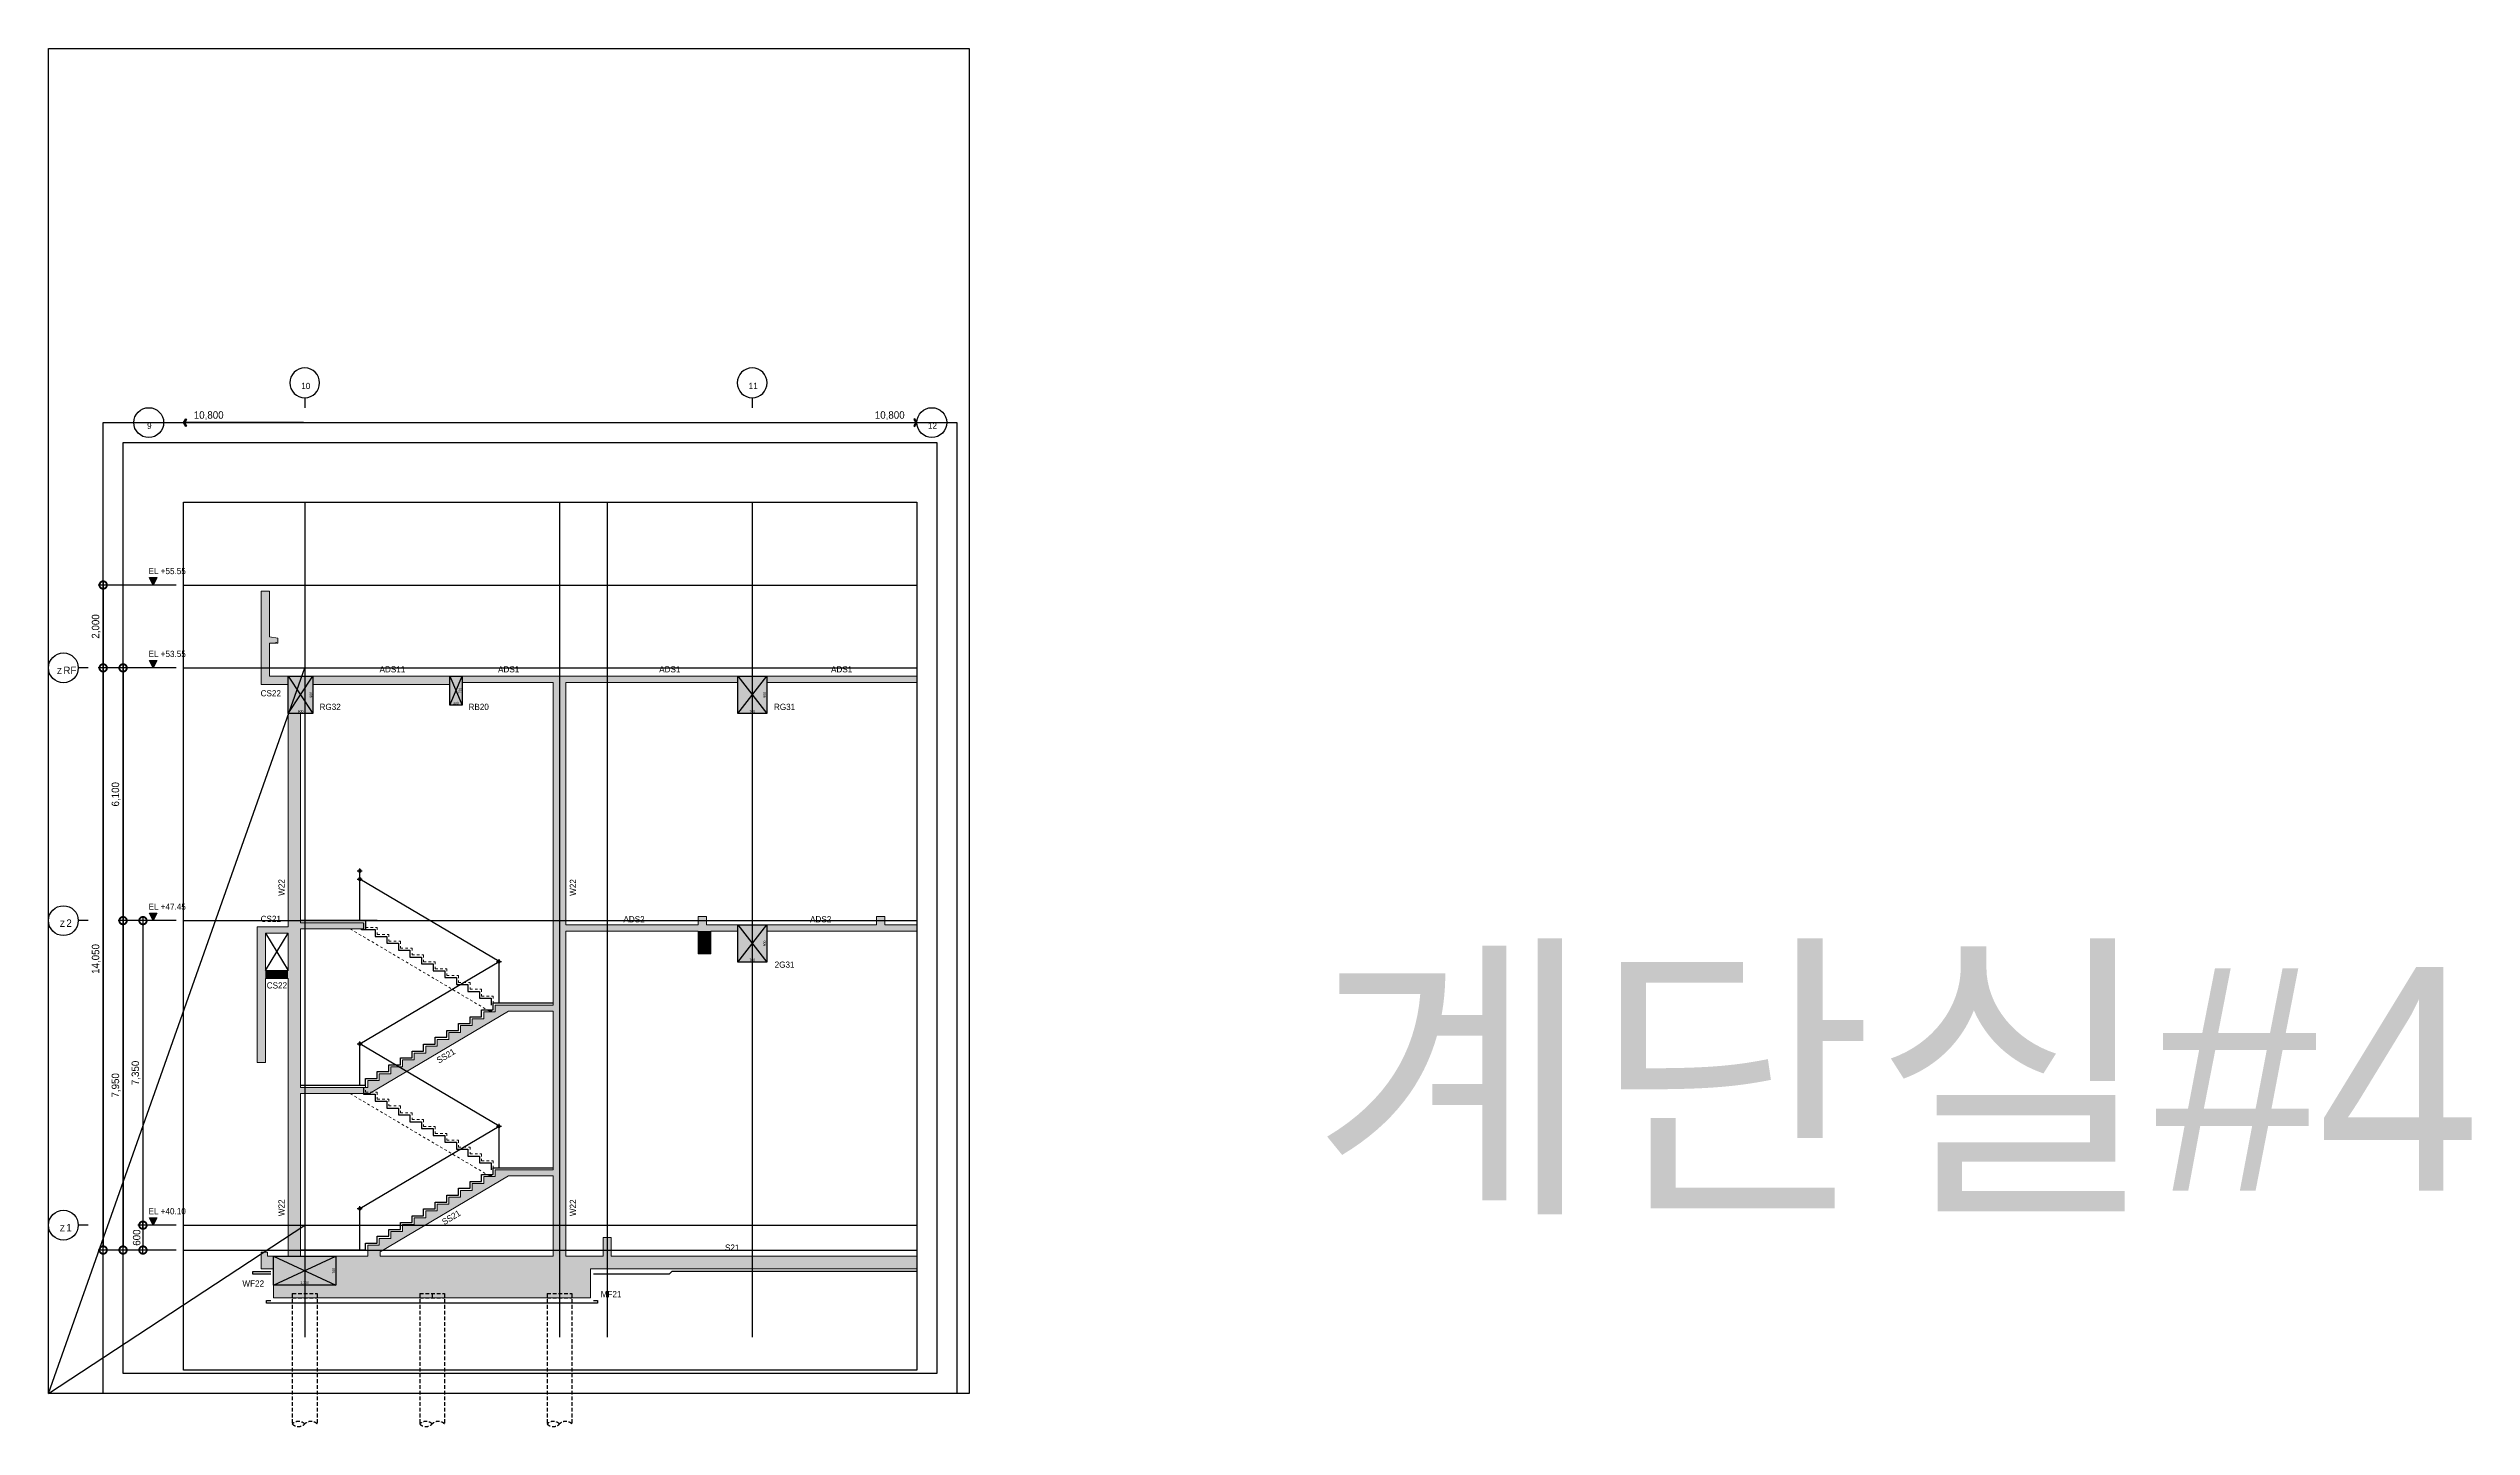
# Model space of a CAD drawing. Header units: millimetres. Extents: x -37526 to 92296, y -2300 to 32060.
# Drawn here: x 33816 to 92296, y -1200 to 32060 of the extents above; entities that cross this region are included whole.
import ezdxf
from ezdxf.enums import TextEntityAlignment as Align

# ---------------------------------------------------------------- set-up
doc = ezdxf.new("R2010")
doc.units = ezdxf.units.MM
doc.header["$LTSCALE"] = 60
doc.linetypes.add('HID', pattern=[2.3, 1.5, -0.8])
doc.linetypes.add('HIDDEN', pattern=[2, 1, -1])
doc.layers.add('A-CON', color=2, linetype='Continuous', lineweight=9)
doc.layers.add('A-ELE-STAIR', color=4, linetype='HIDDEN', lineweight=9)
for name, color, linetype in [('A-CORE-HAND', 5, 'Continuous'), ('A-CORE-난간', 5, 'Continuous'), ('A-DIM', 7, 'Continuous'), ('A-FIN-STAIR', 6, 'Continuous'), ('A-버림CONC', 5, 'Continuous'), ('cen', 1, 'Continuous'), ('INSUL', 8, 'Continuous'), ('OPEN', 1, 'HID'), ('구조SOLID', 253, 'Continuous'), ('기초', 5, 'HIDDEN')]:
    doc.layers.add(name, color=color, linetype=linetype)
for name, color, linetype, plot in [('AS-HIDLINE', 205, 'Continuous', False), ('NOPLOT', 191, 'Continuous', False), ('NOPLOT-DIM', 191, 'Continuous', False), ('NOPLOT-부호', 151, 'Continuous', False)]:
    doc.layers.add(name, color=color, linetype=linetype, plot=plot)
doc.styles.add('Gdim', font='Dotum.ttf')
doc.dimstyles.new('G-Xdim', dxfattribs={"dimscale": 30, "dimtxt": 2, "dimasz": 1, "dimexe": 1.2, "dimexo": 1.2, "dimgap": 0, "dimtad": 1, "dimdec": 1, "dimdsep": 46, "dimlunit": 6, "dimtxsty": 'Gdim', "dimcen": 1, "dimse1": 1, "dimse2": 1, "dimsd1": 1, "dimsd2": 1, "dimclrd": 1, "dimclre": 1, "dimclrt": 256, "dimadec": 0, "dimazin": 0, "dimtfac": 1, "dimtdec": 1, "dimtix": 1, "dimtmove": 2, "dimatfit": 1, "dimfxl": 0, "dimtolj": 1, "dimlwd": -1, "dimlwe": -1, "dimarcsym": 0})
doc.dimstyles.new('Gdim60', dxfattribs={"dimscale": 60, "dimtxt": 3, "dimasz": 1, "dimexe": 2, "dimexo": 3, "dimgap": 1, "dimtad": 1, "dimdec": 0, "dimdsep": 46, "dimlunit": 6, "dimtxsty": 'Gdim', "dimblk": 'G3-DOT', "dimcen": 2.5, "dimdle": 2, "dimclrd": 1, "dimclre": 1, "dimclrt": 256, "dimazin": 2, "dimtfac": 1, "dimtdec": 0, "dimtix": 1, "dimtmove": 2, "dimatfit": 3, "dimldrblk": 'DOTSMALL', "dimfxl": 0, "dimtolj": 1, "dimtzin": 0, "dimarcsym": 0})

# ---------------------------------------------------------------- blocks, each defined once
blk = doc.blocks.new('CR')
at = {"color": 0}
blk.add_line((4, 0), (0, 0), dxfattribs=at)
blk.add_circle((10, 0), 6, dxfattribs=at)
blk = doc.blocks.new('G3-DOT')
at = {"layer": 'A-DIM', "color": 1, "linetype": 'ByBlock'}
blk.add_line((1.5, 0), (-1.5, 0), dxfattribs=at)
at = {"layer": 'A-DIM', "color": 1, "linetype": 'ByBlock', "const_width": 3}
blk.add_lwpolyline([(0.375, 0, 1), (-0.375, 0, 1)], format="xyb", close=True, dxfattribs=at)
blk = doc.blocks.new('*D54')
at = {"layer": 'NOPLOT-DIM', "color": 1, "lineweight": -2, "transparency": 16777216}
for p, q in [((36896, 11010), (35496, 11010)), ((35616, 10950), (35616, 3120)), ((36896, 3060), (35496, 3060))]:
    blk.add_line(p, q, dxfattribs=at)
at = {"layer": 'NOPLOT-DIM', "color": 1, "lineweight": -2, "transparency": 16777216, "xscale": 60, "yscale": 60, "zscale": 60}
for p, rotation in [((35616, 11010), 90.00000000000026), ((35616, 3060), 270.0000000000002)]:
    blk.add_blockref('G3-DOT', p, dxfattribs=dict(at, rotation=rotation))
at = {"layer": 'NOPLOT-DIM', "transparency": 16777216, "insert": (35448, 7035), "char_height": 180, "attachment_point": 5, "rotation": 90, "style": 'Gdim'}
blk.add_mtext('\\A1;7,950', dxfattribs=at)
blk = doc.blocks.new('_DotSmall')
at = {"color": 0, "linetype": 'ByBlock', "const_width": 0.5}
blk.add_lwpolyline([(-0.0625, 0, 1), (0.0625, 0, 1)], format="xyb", close=True, dxfattribs=at)
blk = doc.blocks.new('*D55')
at = {"layer": 'NOPLOT-DIM', "color": 1, "lineweight": -2, "transparency": 16777216}
for p, q in [((36896, 17110), (35496, 17110)), ((35616, 17050), (35616, 11070)), ((36896, 11010), (35496, 11010))]:
    blk.add_line(p, q, dxfattribs=at)
at = {"layer": 'NOPLOT-DIM', "color": 1, "lineweight": -2, "transparency": 16777216, "xscale": 60, "yscale": 60, "zscale": 60}
for p, rotation in [((35616, 17110), 90.00000000000026), ((35616, 11010), 270.0000000000002)]:
    blk.add_blockref('G3-DOT', p, dxfattribs=dict(at, rotation=rotation))
at = {"layer": 'NOPLOT-DIM', "transparency": 16777216, "insert": (35448, 14060), "char_height": 180, "attachment_point": 5, "rotation": 90, "style": 'Gdim'}
blk.add_mtext('\\A1;6,100', dxfattribs=at)
blk = doc.blocks.new('*D57')
at = {"layer": 'NOPLOT-DIM', "color": 1, "lineweight": -2, "transparency": 16777216}
for p, q in [((36896, 17110), (35016, 17110)), ((35136, 17050), (35136, 3120)), ((36896, 3060), (35016, 3060))]:
    blk.add_line(p, q, dxfattribs=at)
at = {"layer": 'NOPLOT-DIM', "color": 1, "lineweight": -2, "transparency": 16777216, "xscale": 60, "yscale": 60, "zscale": 60}
for p, rotation in [((35136, 17110), 90.00000000000026), ((35136, 3060), 270.0000000000002)]:
    blk.add_blockref('G3-DOT', p, dxfattribs=dict(at, rotation=rotation))
at = {"layer": 'NOPLOT-DIM', "transparency": 16777216, "insert": (34968, 10085), "char_height": 180, "attachment_point": 5, "rotation": 90, "style": 'Gdim'}
blk.add_mtext('\\A1;14,050', dxfattribs=at)
blk = doc.blocks.new('*D56')
at = {"layer": 'NOPLOT-DIM', "color": 1, "lineweight": -2, "transparency": 16777216}
for p, q in [((36896, 19110), (35016, 19110)), ((35136, 19050), (35136, 17170)), ((36896, 17110), (35016, 17110))]:
    blk.add_line(p, q, dxfattribs=at)
at = {"layer": 'NOPLOT-DIM', "color": 1, "lineweight": -2, "transparency": 16777216, "xscale": 60, "yscale": 60, "zscale": 60}
for p, rotation in [((35136, 19110), 90.00000000000026), ((35136, 17110), 270.0000000000002)]:
    blk.add_blockref('G3-DOT', p, dxfattribs=dict(at, rotation=rotation))
at = {"layer": 'NOPLOT-DIM', "transparency": 16777216, "insert": (34968, 18110), "char_height": 180, "attachment_point": 5, "rotation": 90, "style": 'Gdim'}
blk.add_mtext('\\A1;2,000', dxfattribs=at)
blk = doc.blocks.new('*D59')
at = {"layer": 'NOPLOT-DIM', "color": 1, "lineweight": -2, "transparency": 16777216}
for p, q in [((36896, 11010), (35976, 11010)), ((36096, 10950), (36096, 3720)), ((36896, 3660), (35976, 3660))]:
    blk.add_line(p, q, dxfattribs=at)
at = {"layer": 'NOPLOT-DIM', "color": 1, "lineweight": -2, "transparency": 16777216, "xscale": 60, "yscale": 60, "zscale": 60}
for p, rotation in [((36096, 11010), 90.00000000000026), ((36096, 3660), 270.0000000000002)]:
    blk.add_blockref('G3-DOT', p, dxfattribs=dict(at, rotation=rotation))
at = {"layer": 'NOPLOT-DIM', "transparency": 16777216, "insert": (35928, 7335), "char_height": 180, "attachment_point": 5, "rotation": 90, "style": 'Gdim'}
blk.add_mtext('\\A1;7,350', dxfattribs=at)
blk = doc.blocks.new('*D58')
at = {"layer": 'NOPLOT-DIM', "color": 1, "lineweight": -2, "transparency": 16777216}
for p, q in [((36896, 3660), (35976, 3660)), ((36096, 3600), (36096, 3120)), ((36896, 3060), (35976, 3060))]:
    blk.add_line(p, q, dxfattribs=at)
at = {"layer": 'NOPLOT-DIM', "color": 1, "lineweight": -2, "transparency": 16777216, "xscale": 60, "yscale": 60, "zscale": 60}
for p, rotation in [((36096, 3660), 90.00000000000026), ((36096, 3060), 270.0000000000002)]:
    blk.add_blockref('G3-DOT', p, dxfattribs=dict(at, rotation=rotation))
at = {"layer": 'NOPLOT-DIM', "transparency": 16777216, "insert": (35945, 3360), "char_height": 180, "attachment_point": 5, "rotation": 90, "style": 'Gdim'}
blk.add_mtext('\\A1;600', dxfattribs=at)
blk = doc.blocks.new('A$C06362383')
at = {"layer": 'A-CORE-HAND', "color": 3}
for p, q in [((-23, -91), (-23, 29)), ((37, -31), (-83, -31))]:
    blk.add_line(p, q, dxfattribs=at)
blk.add_circle((-23, -31), 30, dxfattribs=at)
blk = doc.blocks.new('A$C5C6F125C')
at = {"layer": 'A-CORE-난간', "color": 7, "ltscale": 0.5}
blk.add_line((-75, 0), (-75, 1000), dxfattribs=at)
at = {"layer": 'A-CORE-HAND', "color": 5, "xscale": -1}
blk.add_blockref('A$C06362383', (-98, 1031), dxfattribs=at)
blk = doc.blocks.new('*D41')
at = {"layer": 'AS-HIDLINE', "linetype": 'Continuous', "transparency": 16777216, "insert": (-520, -850), "char_height": 60, "attachment_point": 5, "style": 'Gdim'}
blk.add_mtext('\\A1;700', dxfattribs=at)
blk = doc.blocks.new('*D42')
at = {"layer": 'AS-HIDLINE', "linetype": 'Continuous', "transparency": 16777216, "insert": (-220, -450), "char_height": 60, "attachment_point": 5, "rotation": 90, "style": 'Gdim'}
blk.add_mtext('\\A1;900', dxfattribs=at)
blk = doc.blocks.new('*D39')
at = {"layer": 'AS-HIDLINE', "linetype": 'Continuous', "transparency": 16777216, "insert": (-300, -850), "char_height": 60, "attachment_point": 5, "style": 'Gdim'}
blk.add_mtext('\\A1;600', dxfattribs=at)
blk = doc.blocks.new('*D40')
at = {"layer": 'AS-HIDLINE', "linetype": 'Continuous', "transparency": 16777216, "insert": (-50, -450), "char_height": 60, "attachment_point": 5, "rotation": 90, "style": 'Gdim'}
blk.add_mtext('\\A1;900', dxfattribs=at)
blk = doc.blocks.new('파일')
at = {"layer": 'NOPLOT', "linetype": 'HID'}
blk.add_line((71, 790, 0), (671, 790, 0), dxfattribs=at)
at = {"layer": 'NOPLOT'}
blk.add_line((371, 890, 0), (371, 790, 0), dxfattribs=at)
at = {"layer": '기초', "linetype": 'HID'}
for p, q in [((71, 890, 0), (671, 890, 0)), ((71, 890, 0), (71, -2258, 0)), ((671, 890, 0), (671, -2258, 0))]:
    blk.add_line(p, q, dxfattribs=at)
for centre, start, end in [((221, -2408, 0), 45, 135), ((221, -2108, 0), 225, 315), ((521, -2408, 0), 45, 135)]:
    blk.add_arc(centre, 212, start, end, dxfattribs=at)
blk = doc.blocks.new('*D37')
at = {"layer": 'AS-HIDLINE', "linetype": 'Continuous', "transparency": 16777216, "insert": (-1120, -644), "char_height": 60, "attachment_point": 5, "style": 'Gdim'}
blk.add_mtext('\\A1;1,500', dxfattribs=at)
blk = doc.blocks.new('*D38')
at = {"layer": 'AS-HIDLINE', "linetype": 'Continuous', "transparency": 16777216, "insert": (-420, -350), "char_height": 60, "attachment_point": 5, "rotation": 90, "style": 'Gdim'}
blk.add_mtext('\\A1;700', dxfattribs=at)
blk = doc.blocks.new('*D52')
at = {"layer": 'AS-HIDLINE', "linetype": 'Continuous', "transparency": 16777216, "insert": (-150, -650), "char_height": 60, "attachment_point": 5, "style": 'Gdim'}
blk.add_mtext('\\A1;300', dxfattribs=at)
blk = doc.blocks.new('*D53')
at = {"layer": 'AS-HIDLINE', "linetype": 'Continuous', "transparency": 16777216, "insert": (-50, -350), "char_height": 60, "attachment_point": 5, "rotation": 90, "style": 'Gdim'}
blk.add_mtext('\\A1;700', dxfattribs=at)
blk = doc.blocks.new('*U17')
at = {"layer": 'AS-HIDLINE', "linetype": 'Continuous'}
for p, q in [((-870.09, -900), (-170.09, 0)), ((-870.09, 0), (-170.09, -900))]:
    blk.add_line(p, q, dxfattribs=at)
blk.add_lwpolyline([(-870.09, -900), (-870.09, 0), (-170.09, 0), (-170.09, -900)], close=True, dxfattribs=at)
dim = blk.add_linear_dim(base=(-189.96, 0), p1=(-170.09, -900), p2=(-170.09, 0), angle=90, dimstyle='G-Xdim', override={"dimtxsty": 'Gdim'}, dxfattribs=at)
dim.commit()
dim.dimension.update_dxf_attribs({"geometry": '*D42', "text_midpoint": (-220.01, -450)})
dim = blk.add_linear_dim(base=(-170.09, -880.06), p1=(-870.09, -900), p2=(-170.09, -900), dimstyle='G-Xdim', override={"dimtxsty": 'Gdim'}, dxfattribs=at)
dim.commit()
dim.dimension.update_dxf_attribs({"geometry": '*D41', "text_midpoint": (-520.09, -850.02)})
blk = doc.blocks.new('*U16')
at = {"layer": 'AS-HIDLINE', "linetype": 'Continuous'}
for p, q in [((-600, -900), (0, 0)), ((-600, 0), (0, -900))]:
    blk.add_line(p, q, dxfattribs=at)
blk.add_lwpolyline([(-600, -900), (-600, 0), (0, 0), (0, -900)], close=True, dxfattribs=at)
dim = blk.add_linear_dim(base=(-19.87, 0), p1=(0, -900), p2=(0, 0), angle=90, dimstyle='G-Xdim', override={"dimtxsty": 'Gdim'}, dxfattribs=at)
dim.commit()
dim.dimension.update_dxf_attribs({"geometry": '*D40', "text_midpoint": (-49.91, -450)})
dim = blk.add_linear_dim(base=(0, -880.06), p1=(-600, -900), p2=(0, -900), dimstyle='G-Xdim', override={"dimtxsty": 'Gdim'}, dxfattribs=at)
dim.commit()
dim.dimension.update_dxf_attribs({"geometry": '*D39', "text_midpoint": (-300, -850.02)})
blk = doc.blocks.new('*U15')
at = {"layer": 'AS-HIDLINE', "linetype": 'Continuous'}
for p, q in [((-1870.09, -700), (-370.09, 0)), ((-1870.09, 0), (-370.09, -700))]:
    blk.add_line(p, q, dxfattribs=at)
blk.add_lwpolyline([(-1870.09, -700), (-1870.09, 0), (-370.09, 0), (-370.09, -700)], close=True, dxfattribs=at)
dim = blk.add_linear_dim(base=(-389.96, 0), p1=(-370.09, -700), p2=(-370.09, 0), angle=90, dimstyle='G-Xdim', override={"dimtxsty": 'Gdim'}, dxfattribs=at)
dim.commit()
dim.dimension.update_dxf_attribs({"geometry": '*D38', "text_midpoint": (-420.01, -350)})
dim = blk.add_linear_dim(base=(-370.09, -680.06), p1=(-1870.09, -700), p2=(-370.09, -700), dimstyle='G-Xdim', override={"dimtxsty": 'Gdim'}, dxfattribs=at)
dim.commit()
dim.dimension.update_dxf_attribs({"geometry": '*D37', "text_midpoint": (-1120.09, -644.24)})
blk = doc.blocks.new('*U51')
at = {"layer": 'AS-HIDLINE', "linetype": 'Continuous'}
for p, q in [((-300, -700), (0, 0)), ((-300, 0), (0, -700))]:
    blk.add_line(p, q, dxfattribs=at)
blk.add_lwpolyline([(-300, -700), (-300, 0), (0, 0), (0, -700)], close=True, dxfattribs=at)
dim = blk.add_linear_dim(base=(-19.87, 0), p1=(0, -700), p2=(0, 0), angle=90, dimstyle='G-Xdim', override={"dimtxsty": 'Gdim'}, dxfattribs=at)
dim.commit()
dim.dimension.update_dxf_attribs({"geometry": '*D53', "text_midpoint": (-49.91, -350)})
dim = blk.add_linear_dim(base=(0, -680.06), p1=(-300, -700), p2=(0, -700), dimstyle='G-Xdim', override={"dimtxsty": 'Gdim'}, dxfattribs=at)
dim.commit()
dim.dimension.update_dxf_attribs({"geometry": '*D52', "text_midpoint": (-150, -650.02)})

msp = doc.modelspace()

# ---------------------------------------------------------------- hatches: boundary and pattern name
at = {"layer": 'NOPLOT-DIM'}
for points in [[(36430.7, 19290), (36250.7, 19290), (36340.7, 19110)], [(36430.7, 17290), (36250.7, 17290), (36340.7, 17110)], [(36430.7, 11190), (36250.7, 11190), (36340.7, 11010)], [(36430.7, 3840), (36250.7, 3840), (36340.7, 3660)]]:
    msp.add_hatch(color=256, dxfattribs=at).paths.add_polyline_path(points)
at = {"layer": '구조SOLID', "transparency": 33554687}
h = msp.add_hatch(color=256, dxfattribs=at)
h.dxf.hatch_style = 1
h.paths.add_polyline_path([(40200, 16710), (43500, 16710), (43500, 16210), (43800, 16210), (43800, 16760), (46000, 16760), (46000, 12408.3), (46300, 12408.3), (46300, 16760), (50450, 16760), (50450, 16010), (51150, 16010), (51150, 16760), (54775.5, 16760), (54775.5, 16910), (39150, 16910), (39150, 17710), (39305, 17710), (39305, 17725), (39350, 17725), (39350, 17830), (39150, 17860), (39150, 18960), (38950, 18960), (38950, 16710), (39600, 16710), (39600, 15910), (39600, 12408.3), (39900, 12408.3), (39900, 16010), (40200, 16010)])
h.paths.add_polyline_path([(46300, 10760), (50450, 10760), (50450, 10010), (51150, 10010), (51150, 10760), (54775.5, 10760), (54775.5, 10910), (54000, 10910), (54000, 11110), (53800, 11110), (53800, 10910), (49700, 10910), (49700, 11110), (49500, 11110), (49500, 10910), (46300, 10910), (46300, 12408.3), (46000, 12408.3), (46000, 8972.5), (44600, 8972.5), (44600, 8806.9), (44320, 8806.9), (44320, 8641.3), (44040, 8641.3), (44040, 8475.6), (43760, 8475.6), (43760, 8310), (43480, 8310), (43480, 8144.4), (43200, 8144.4), (43200, 7978.8), (42920, 7978.8), (42920, 7813.1), (42640, 7813.1), (42640, 7647.5), (42360, 7647.5), (42360, 7481.9), (42080, 7481.9), (42080, 7316.3), (41800, 7316.3), (41800, 7150.6), (41520, 7150.6), (41520, 6985), (39900, 6985), (39900, 10810), (40200, 10810), (40200, 10960), (39600, 10960), (39600, 10860), (38850, 10860), (38850, 7590), (39050, 7590), (39050, 10710), (39600, 10710), (39600, 5491.2), (39900, 5491.2), (39900, 6835), (41561, 6835), (44921, 8822.5), (46000, 8822.5), (46000, 5491.2), (46300, 5491.2)])
h.paths.add_polyline_path([(39900, 12408.3), (39600, 12408.3), (39600, 10960), (39900, 10960)], flags=17)
h.paths.add_polyline_path([(41420, 10960), (40200, 10960), (40200, 10810), (41420, 10810)], flags=17)
h.paths.add_polyline_path([(46900, 2610), (54775.5, 2610), (54775.5, 2910), (47400, 2910), (47400, 3360), (47200, 3360), (47200, 2910), (46300, 2910), (46300, 5491.2), (46000, 5491.2), (46000, 4997.5), (44600, 4997.5), (44600, 4831.9), (44320, 4831.9), (44320, 4666.3), (44040, 4666.3), (44040, 4500.6), (43760, 4500.6), (43760, 4335), (43480, 4335), (43480, 4169.4), (43200, 4169.4), (43200, 4003.8), (42920, 4003.8), (42920, 3838.1), (42640, 3838.1), (42640, 3672.5), (42360, 3672.5), (42360, 3506.9), (42080, 3506.9), (42080, 3341.3), (41800, 3341.3), (41800, 3175.6), (41520, 3175.6), (41520, 2910), (40750, 2910), (40750, 2210), (39250, 2210), (39250, 1910), (46900, 1910)])
h.paths.add_polyline_path([(41820, 2910), (41820, 3013.2), (44921, 4847.5), (46000, 4847.5), (46000, 2910)], flags=16)
h.paths.add_polyline_path([(40750, 2910), (39250, 2910), (39250, 2210), (40750, 2210)])
h.paths.add_polyline_path([(39250, 2910), (39100, 2910), (39100, 3010), (38950, 3010), (38950, 2610), (39250, 2610)])
h.paths.add_polyline_path([(39900, 5491.2), (39600, 5491.2), (39600, 2910), (39900, 2910)], flags=17)
at = {"layer": '구조SOLID'}
h = msp.add_hatch(color=256, dxfattribs=at)
h.dxf.hatch_style = 1
h.paths.add_polyline_path([(49800, 10760), (49500, 10760), (49500, 10210), (49800, 10210)])
h = msp.add_hatch(color=256, dxfattribs=at)
h.dxf.hatch_style = 1
h.paths.add_polyline_path([(39050, 9810), (39600, 9810), (39600, 9610), (39050, 9610)])

# ---------------------------------------------------------------- linework, layer by layer
at = {"layer": 'A-CON'}
for p, q in [((39150, 18960), (38950, 18960)), ((38950, 18960), (38950, 16710)), ((39150, 17860), (39150, 18960)), ((39350, 17830), (39150, 17860)), ((39150, 16910), (39150, 17710)), ((39150, 17710), (39305, 17710)), ((39305, 17710), (39305, 17725)), ((39305, 17725), (39320, 17725)), ((39320, 17725), (39320, 17710)), ((39320, 17710), (39350, 17710)), ((39350, 17710), (39350, 17830)), ((39600, 16710), (38950, 16710)), ((54775.5, 16910), (39150, 16910)), ((39600, 16710), (39600, 15910)), ((40200, 16010), (40200, 16710)), ((40200, 16710), (43500, 16710)), ((43800, 16760), (46000, 16760)), ((46000, 16760), (46000, 8972.5)), ((46300, 16760), (46300, 10910)), ((46300, 16760), (50450, 16760)), ((50450, 16760), (50450, 16010)), ((51150, 16010), (51150, 16760)), ((51150, 16760), (54775.5, 16760)), ((39600, 15910), (39600, 10860)), ((39900, 16010), (39900, 10960)), ((39900, 16010), (40200, 16010)), ((50450, 16010), (51150, 16010)), ((38850, 10860, 0), (39600, 10860, 0)), ((38850, 10860, 0), (38850, 7590, 0)), ((39050, 10710, 0), (39600, 10710, 0)), ((39050, 10710, 0), (39050, 9810, 0)), ((39600, 10710), (39600, 9810)), ((41420, 10960, 0), (39900, 10960, 0)), ((41420, 10810, 0), (39900, 10810)), ((39900, 10810), (39900, 6985)), ((41420, 10810, 0), (41420, 10960, 0)), ((46300, 10910, 0), (49500, 10910, 0)), ((46300, 10760, 0), (46300, 2910)), ((46300, 10760, 0), (49500, 10760)), ((49500, 10910), (49500, 11110)), ((49500, 11110), (49700, 11110)), ((49500, 10760), (49500, 10210)), ((49700, 11110), (49700, 10910, 0)), ((49700, 10910, 0), (53800, 10910, 0)), ((49800, 10760), (49800, 10210)), ((49800, 10760), (50450, 10760)), ((50450, 10760), (50450, 10010, 0)), ((51150, 10010, 0), (51150, 10760, 0)), ((51150, 10760, 0), (54775.5, 10760, 0)), ((53800, 10910), (53800, 11110)), ((53800, 11110), (54000, 11110)), ((54000, 11110), (54000, 10910, 0)), ((54000, 10910, 0), (54775.5, 10910, 0)), ((49500, 10210), (49800, 10210)), ((50450, 10010, 0), (51150, 10010, 0)), ((39050, 9810), (39600, 9810)), ((39050, 9610), (39600, 9610)), ((39050, 9610, 0), (39050, 7590, 0)), ((39600, 9610), (39600, 2910)), ((41561, 6835), (44921, 8822.5)), ((44600, 8972.5), (46000, 8972.5)), ((44921, 8822.5), (46000, 8822.5)), ((46000, 8822.5), (46000, 4997.5)), ((38850, 7590, 0), (39050, 7590, 0)), ((41520, 6985), (39900, 6985)), ((41561, 6835), (39900, 6835)), ((39900, 6835), (39900, 2910)), ((41820, 3013.2), (44921, 4847.5)), ((44600, 4997.5), (46000, 4997.5)), ((44921, 4847.5), (46000, 4847.5)), ((46000, 4847.5), (46000, 2910)), ((38950, 3010, 0), (38950, 2610)), ((39100, 3010, 0), (38950, 3010, 0)), ((39100, 3010, 0), (39100, 2910, 0)), ((41820, 3013.2), (41820, 2910)), ((47200, 2910), (47200, 3360)), ((47200, 3360), (47400, 3360)), ((47400, 3360), (47400, 2910, 0)), ((38950, 2610), (39250, 2610)), ((39100, 2910, 0), (39600, 2910, 0)), ((39250, 2610), (39250, 1910)), ((39900, 2910, 0), (41520, 2910, 0)), ((41820, 2910, 0), (46000, 2910, 0)), ((46300, 2910, 0), (47200, 2910, 0)), ((46900, 2610), (54775.5, 2610)), ((46900, 1910), (46900, 2610)), ((47400, 2910, 0), (54775.5, 2910, 0)), ((39250, 1910), (46900, 1910))]:
    msp.add_line(p, q, dxfattribs=at)
at = {"layer": 'A-CON', "elevation": 0}
for points in [[(43500, 16710), (43500, 16210), (43800, 16210), (43800, 16760)], [(41520, 6985), (41520, 7150.6), (41800, 7150.6), (41800, 7316.3), (42080, 7316.3), (42080, 7481.9), (42360, 7481.9), (42360, 7647.5), (42640, 7647.5), (42640, 7813.1), (42920, 7813.1), (42920, 7978.8), (43200, 7978.8), (43200, 8144.4), (43480, 8144.4), (43480, 8310), (43760, 8310), (43760, 8475.6), (44040, 8475.6), (44040, 8641.3), (44320, 8641.3), (44320, 8806.9), (44600, 8806.9), (44600, 8972.5)], [(41520, 2910), (41520, 3175.6), (41800, 3175.6), (41800, 3341.3), (42080, 3341.3), (42080, 3506.9), (42360, 3506.9), (42360, 3672.5), (42640, 3672.5), (42640, 3838.1), (42920, 3838.1), (42920, 4003.8), (43200, 4003.8), (43200, 4169.4), (43480, 4169.4), (43480, 4335), (43760, 4335), (43760, 4500.6), (44040, 4500.6), (44040, 4666.3), (44320, 4666.3), (44320, 4831.9), (44600, 4831.9), (44600, 4997.5)]]:
    msp.add_lwpolyline(points, dxfattribs=at)
at = {"layer": 'A-CON', "color": 6, "linetype": 'HID', "elevation": 0}
msp.add_lwpolyline([(40750, 2210), (39250, 2210), (39250, 2910), (40750, 2910)], close=True, dxfattribs=at)
at = {"layer": 'A-CORE-HAND'}
for p, q in [((44690, 10022.5, 0), (41330, 12010, 0)), ((44690, 6047.5), (41330, 8035))]:
    msp.add_line(p, q, dxfattribs=at)
at = {"layer": 'A-CORE-HAND', "color": 7}
for p, q in [((41330, 8035), (44690, 10022.5)), ((41330, 4060), (44690, 6047.5))]:
    msp.add_line(p, q, dxfattribs=at)
at = {"layer": 'A-CORE-난간', "color": 7, "ltscale": 0.5}
msp.add_line((41330, 11010, 0), (41330, 12210, 0), dxfattribs=at)
at = {"layer": 'A-ELE-STAIR'}
for p, q in [((44459, 8822.5), (41099, 10810)), ((44459, 8822.5), (44550, 8822.5)), ((44459, 4847.5), (41099, 6835)), ((44459, 4847.5), (44550, 4847.5))]:
    msp.add_line(p, q, dxfattribs=at)
at = {"layer": 'A-ELE-STAIR', "elevation": 0}
for points in [[(41470, 11010), (41470, 10844.4), (41750, 10844.4), (41750, 10678.8), (42030, 10678.8), (42030, 10513.1), (42310, 10513.1), (42310, 10347.5), (42590, 10347.5), (42590, 10181.9), (42870, 10181.9), (42870, 10016.3), (43150, 10016.3), (43150, 9850.6), (43430, 9850.6), (43430, 9685), (43710, 9685), (43710, 9519.4), (43990, 9519.4), (43990, 9353.8), (44270, 9353.8), (44270, 9188.1), (44550, 9188.1), (44550, 9022.5)], [(41470, 7035), (41470, 6869.4), (41750, 6869.4), (41750, 6703.8), (42030, 6703.8), (42030, 6538.1), (42310, 6538.1), (42310, 6372.5), (42590, 6372.5), (42590, 6206.9), (42870, 6206.9), (42870, 6041.3), (43150, 6041.3), (43150, 5875.6), (43430, 5875.6), (43430, 5710), (43710, 5710), (43710, 5544.4), (43990, 5544.4), (43990, 5378.8), (44270, 5378.8), (44270, 5213.1), (44550, 5213.1), (44550, 5047.5)]]:
    msp.add_lwpolyline(points, dxfattribs=at)
at = {"layer": 'A-FIN-STAIR'}
for p, q in [((41750, 11010, 0), (39900, 11010, 0)), ((41370, 10790, 0), (41370, 10810, 0)), ((41470, 10790), (41370, 10790, 0)), ((41470, 11010), (41470, 10790)), ((44550, 9022.5), (46000, 9022.5)), ((41470, 7035), (39900, 7035)), ((44550, 5047.5), (46000, 5047.5)), ((41470, 3060), (39900, 3060))]:
    msp.add_line(p, q, dxfattribs=at)
at = {"layer": 'A-FIN-STAIR', "elevation": 0}
for points in [[(41470, 7035), (41470, 7200.6), (41750, 7200.6), (41750, 7366.3), (42030, 7366.3), (42030, 7531.9), (42310, 7531.9), (42310, 7697.5), (42590, 7697.5), (42590, 7863.1), (42870, 7863.1), (42870, 8028.8), (43150, 8028.8), (43150, 8194.4), (43430, 8194.4), (43430, 8360), (43710, 8360), (43710, 8525.6), (43990, 8525.6), (43990, 8691.3), (44270, 8691.3), (44270, 8856.9), (44550, 8856.9), (44550, 9022.5)], [(41470, 3060), (41470, 3225.6), (41750, 3225.6), (41750, 3391.3), (42030, 3391.3), (42030, 3556.9), (42310, 3556.9), (42310, 3722.5), (42590, 3722.5), (42590, 3888.1), (42870, 3888.1), (42870, 4053.8), (43150, 4053.8), (43150, 4219.4), (43430, 4219.4), (43430, 4385), (43710, 4385), (43710, 4550.6), (43990, 4550.6), (43990, 4716.3), (44270, 4716.3), (44270, 4881.9), (44550, 4881.9), (44550, 5047.5)]]:
    msp.add_lwpolyline(points, dxfattribs=at)
at = {"layer": 'A-버림CONC', "color": 5}
for p, q in [((48800, 2480, 0), (46970, 2480, 0)), ((48870, 2550), (48800, 2480)), ((48870, 2550), (54775.5, 2550))]:
    msp.add_line(p, q, dxfattribs=at)
at = {"layer": 'A-버림CONC'}
msp.add_lwpolyline([(39180, 2480), (38750, 2480), (38750, 2540), (39180, 2540)], dxfattribs=at)
at = {"layer": 'A-버림CONC', "color": 5, "elevation": 0}
msp.add_lwpolyline([(46970, 1840), (47070, 1840), (47070, 1780), (39080, 1780), (39080, 1840), (39180, 1840)], dxfattribs=at)
at = {"layer": 'cen'}
for p, q in [((40000, 21110), (40000, 960)), ((46150, 21110), (46150, 960)), ((47300, 21110), (47300, 960)), ((50800, 21110), (50800, 960)), ((37075.5, 19110), (54775.5, 19110)), ((37075.5, 17110), (54775.5, 17110)), ((37075.5, 11010), (54775.5, 11010)), ((37075.5, 3660), (54775.5, 3660)), ((37075.5, 3060), (54775.5, 3060))]:
    msp.add_line(p, q, dxfattribs=at)
at = {"layer": 'NOPLOT'}
for q in [(40000, 17110), (40000, 3660)]:
    msp.add_line((33815.5, -400), q, dxfattribs=at)
at = {"layer": 'NOPLOT', "elevation": 0}
for points in [[(33815.5, 32060), (56035.5, 32060), (56035.5, -400), (33815.5, -400)], [(35135.5, 23030), (55735.5, 23030), (55735.5, -400), (35135.5, -400)], [(35615.5, 22550), (55255.5, 22550), (55255.5, 80), (35615.5, 80)]]:
    msp.add_lwpolyline(points, close=True, dxfattribs=at)
at = {"layer": 'NOPLOT', "color": 4, "elevation": 0}
msp.add_lwpolyline([(37075.5, 21110), (54775.5, 21110), (54775.5, 160), (37075.5, 160)], close=True, dxfattribs=at)
at = {"layer": 'NOPLOT', "linetype": 'Continuous', "elevation": 0}
for points in [[(41420, 10960), (41420, 10794.4), (41700, 10794.4), (41700, 10628.8), (41980, 10628.8), (41980, 10463.1), (42260, 10463.1), (42260, 10297.5), (42540, 10297.5), (42540, 10131.9), (42820, 10131.9), (42820, 9966.3), (43100, 9966.3), (43100, 9800.6), (43380, 9800.6), (43380, 9635), (43660, 9635), (43660, 9469.4), (43940, 9469.4), (43940, 9303.8), (44220, 9303.8), (44220, 9138.1), (44500, 9138.1), (44500, 8972.5)], [(41420, 6985), (41420, 6819.4), (41700, 6819.4), (41700, 6653.8), (41980, 6653.8), (41980, 6488.1), (42260, 6488.1), (42260, 6322.5), (42540, 6322.5), (42540, 6156.9), (42820, 6156.9), (42820, 5991.3), (43100, 5991.3), (43100, 5825.6), (43380, 5825.6), (43380, 5660), (43660, 5660), (43660, 5494.4), (43940, 5494.4), (43940, 5328.8), (44220, 5328.8), (44220, 5163.1), (44500, 5163.1), (44500, 4997.5)]]:
    msp.add_lwpolyline(points, dxfattribs=at)
at = {"layer": 'NOPLOT-DIM'}
for p, q in [((39970, 23030), (37075.5, 23030)), ((50830, 23030), (54775.5, 23030))]:
    msp.add_line(p, q, dxfattribs=at)
at = {"layer": 'NOPLOT-DIM', "elevation": 0}
for points in [[(37149.4, 23107.4), (37105.1, 23030), (37149.4, 22952.6), (37127.1, 22939.8), (37075.5, 23030), (37127.1, 23120.2)], [(54701.6, 23107.4), (54745.9, 23030), (54701.6, 22952.6), (54724, 22939.8), (54775.5, 23030), (54724, 23120.2)]]:
    msp.add_lwpolyline(points, close=True, dxfattribs=at)
for points in [[(36340.7, 19110), (36250.7, 19290), (36430.7, 19290), (36340.7, 19110)], [(36340.7, 17110), (36250.7, 17290), (36430.7, 17290), (36340.7, 17110)], [(36340.7, 11010), (36250.7, 11190), (36430.7, 11190), (36340.7, 11010)], [(36340.7, 3660), (36250.7, 3840), (36430.7, 3840), (36340.7, 3660)]]:
    msp.add_lwpolyline(points, dxfattribs=at)
for points in [[(34775.5, 17110), (34535.5, 17110, -1), (33815.5, 17110, -1), (34535.5, 17110, 0)], [(34775.5, 11010), (34535.5, 11010, -1), (33815.5, 11010, -1), (34535.5, 11010, 0)], [(34775.5, 3660), (34535.5, 3660, -1), (33815.5, 3660, -1), (34535.5, 3660, 0)]]:
    msp.add_lwpolyline(points, format="xyb", dxfattribs=at)
at = {"layer": 'NOPLOT-DIM'}
for centre in [(36235.5, 23030), (55135.5, 23030)]:
    msp.add_circle(centre, 360, dxfattribs=at)
at = {"layer": 'OPEN', "linetype": 'Continuous'}
for p, q in [((39050, 9810), (39600, 10710, 0)), ((39050, 10710, 0), (39600, 9810))]:
    msp.add_line(p, q, dxfattribs=at)

# ---------------------------------------------------------------- block references
at = {"layer": 'A-CORE-HAND', "color": 5, "xscale": -1}
msp.add_blockref('A$C06362383', (41306.7, 12241.5, 0), dxfattribs=at)
at = {"layer": 'A-CORE-HAND', "color": 7}
for p in [(41405, 11010), (44765, 9022.5), (41405, 7035), (44765, 5047.5), (41405, 3060)]:
    msp.add_blockref('A$C5C6F125C', p, dxfattribs=at)
at = {"layer": 'AS-HIDLINE', "linetype": 'Continuous'}
for name, p in [('*U16', (40200, 16910)), ('*U51', (43800, 16910)), ('*U17', (51320.1, 10910, 0)), ('*U15', (41120.1, 2910))]:
    msp.add_blockref(name, p, dxfattribs=at)
at = {"layer": 'INSUL'}
msp.add_blockref('*U17', (51320.1, 16910), dxfattribs=at)
at = {"layer": 'NOPLOT-DIM', "xscale": -60, "yscale": 60, "zscale": 60, "rotation": 270}
for p in [(40000, 23390), (50800, 23390)]:
    msp.add_blockref('CR', p, dxfattribs=at)
at = {"layer": '기초'}
for p in [(39629.1, 1120.3, 0), (42704.1, 1120.3, 0), (45779.1, 1120.3, 0)]:
    msp.add_blockref('파일', p, dxfattribs=at)

# ---------------------------------------------------------------- texts
at = {"layer": 'NOPLOT', "style": 'Gdim'}
msp.add_text('계단실#4', height=5400, dxfattribs=at).set_placement((64316.6, 7193.5), align=Align.MIDDLE_LEFT)
at = {"layer": 'NOPLOT-DIM', "style": 'Gdim'}
for s, p in [('10', (40025, 23840.2)), ('11', (50825, 23840.2)), ('9', (36250.2, 22880.2)), ('12', (55150.2, 22880.2))]:
    msp.add_text(s, height=150, dxfattribs=at).set_placement(p, align=Align.CENTER)
for s, height, p in [('EL +55.55', 150, (36230.8, 19372.7)), ('RF', 180, (34175.5, 16960.2)), ('EL +53.55', 150, (36230.8, 17372.7)), ('EL +47.45', 150, (36230.8, 11272.7)), ('2', 180, (34247.5, 10860.2)), ('1', 180, (34247.5, 3510.2)), ('EL +40.10', 150, (36230.8, 3922.7))]:
    msp.add_text(s, height=height, dxfattribs=at).set_placement(p)
for p in [(34139.5, 16960.2), (34211.5, 10860.2), (34211.5, 3510.2)]:
    msp.add_text('Z', height=150, dxfattribs=at).set_placement(p, align=Align.RIGHT)
at = {"layer": 'NOPLOT-DIM', "char_height": 180, "attachment_point": 5, "style": 'Gdim'}
for insert in [(37682.7, 23197.5), (54119.1, 23197.5)]:
    msp.add_mtext('\\A1;10,800', dxfattribs=dict(at, insert=insert))
at = {"layer": 'NOPLOT-부호', "style": 'Gdim'}
for s, p in [('ADS11', (42117.2, 17076.2, 0)), ('ADS1', (44922.2, 17076.2, 0)), ('ADS1', (48812.2, 17076.2, 0)), ('ADS1', (52958.7, 17076.2, 0)), ('CS22', (39181.6, 16497.8)), ('RG32', (40614, 16170)), ('RB20', (44199.4, 16170)), ('RG31', (51581.7, 16170)), ('CS21', (39181.6, 11051.8)), ('ADS2', (47947.9, 11043.6)), ('ADS2', (52453.1, 11043.6)), ('2G31', (51581.7, 9947.7)), ('CS22', (39329.3, 9447.7)), ('S21', (50317.2, 3118.5, 0)), ('WF22', (38757.9, 2253)), ('MF21', (47394.7, 1997.3))]:
    msp.add_text(s, height=150, dxfattribs=at).set_placement(p, align=Align.MIDDLE)
for s, rotation, p in [('W22', 90, (39437.7, 11810.5)), ('W22', 90, (46472.2, 11810.5)), ('SS21', 31.228384, (43406.6, 7746.2)), ('W22', 90, (39437.7, 4080.1)), ('W22', 90, (46472.2, 4080.1)), ('SS21', 31.228384, (43536.1, 3847.8))]:
    msp.add_text(s, height=150, rotation=rotation, dxfattribs=at).set_placement(p, align=Align.MIDDLE)

# ---------------------------------------------------------------- dimensions: what is measured, and where the dimension line sits
at = {"layer": 'NOPLOT-DIM'}
for p1, p2, distance, picture, middle in [((37075.5, 19110), (37075.5, 17110), -1940, '*D56', (34968, 18110)), ((37075.5, 17110), (37075.5, 3060), -1940, '*D57', (34968, 10085)), ((37075.5, 17110), (37075.5, 11010), -1460, '*D55', (35448, 14060)), ((37075.5, 11010), (37075.5, 3060), -1460, '*D54', (35448, 7035)), ((37075.5, 11010), (37075.5, 3660), -980, '*D59', (35928, 7335)), ((37075.5, 3660), (37075.5, 3060), -980, '*D58', (35945.4, 3360))]:
    dim = msp.add_aligned_dim(p1=p1, p2=p2, distance=distance, dimstyle='Gdim60', dxfattribs=at)
    dim.commit()
    dim.dimension.update_dxf_attribs({"geometry": picture, "text_midpoint": middle})

doc.saveas('drawing.dxf')
